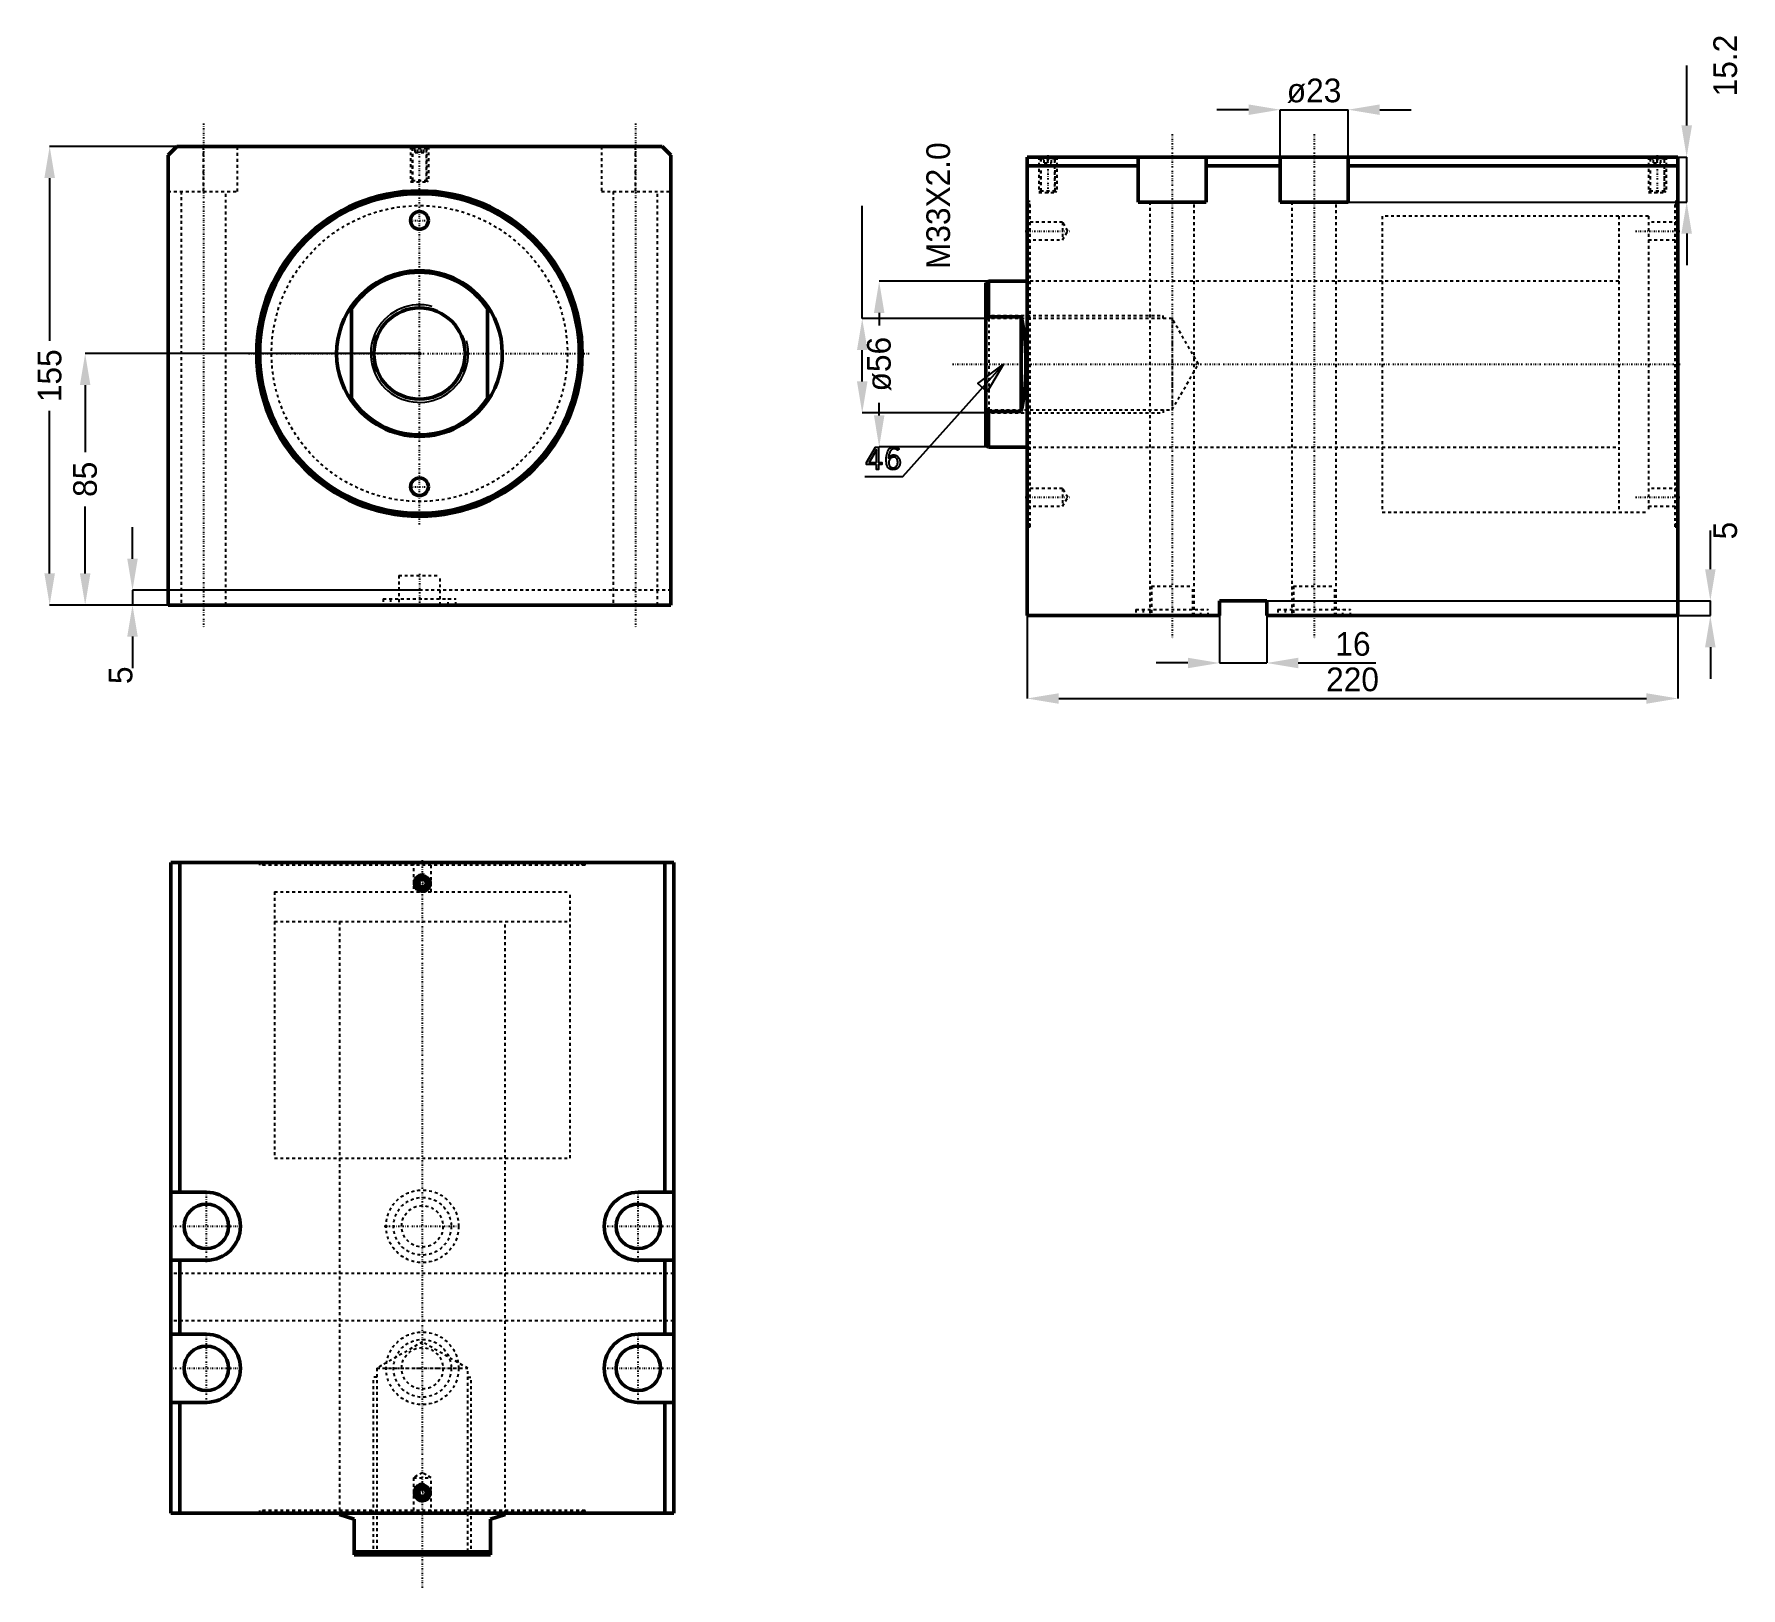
# Model space of a CAD drawing. Header units: millimetres. Extents: x -130 to 447, y -417 to 108.
import ezdxf

# ---------------------------------------------------------------- set-up
doc = ezdxf.new("R2010")
doc.units = ezdxf.units.MM
doc.linetypes.add('Center', pattern=[1.5, 0.45, -0.5, 0.05, -0.5])
doc.linetypes.add('Dashed', pattern=[2, 1, -1])
for name, color, linetype, lineweight in [('2d ConnectionPoints', 7, 'Continuous', 50), ('AM_0', 7, 'Continuous', 50), ('AM_5', 3, 'Continuous', 25), ('AM_7', 7, 'Center', 25), ('AM_9', 6, 'Dashed', 25)]:
    doc.layers.add(name, color=color, linetype=linetype, lineweight=lineweight)
doc.dimstyles.new('ISO-25', dxfattribs={"dimtxt": 2.5, "dimasz": 2.5, "dimexe": 1.25, "dimexo": 0.625, "dimtad": 1, "dimtxsty": 'Standard', "dimcen": 2.5, "dimadec": 0, "dimazin": 0, "dimtfac": 1, "dimtmove": 0, "dimatfit": 3, "dimfxl": 0, "dimarcsym": 0})

# ---------------------------------------------------------------- blocks, each defined once
blk = doc.blocks.new('1_JECX_MF_INLA_100_80_0_rod__0_in_JECX_MF_160_INLA_100_80_0__0')
at = {"layer": 'AM_0'}
for p, q in [((-23, -15.97), (-23, 15.97)), ((23, 15.97), (23, -15.97))]:
    blk.add_line(p, q, dxfattribs=at)
for points in [[(-23, 15.97), (-24.3, 13.9), (-25.42, 11.73), (-26.35, 9.47), (-27.07, 7.14), (-27.59, 4.75), (-27.9, 2.33), (-28, -0.11), (-27.88, -2.55), (-27.56, -4.97), (-27.02, -7.35), (-26.27, -9.68), (-25.33, -11.93), (-24.19, -14.1), (-23, -15.97)], [(23, -15.97), (24.3, -13.9), (25.42, -11.73), (26.35, -9.47), (27.07, -7.14), (27.59, -4.75), (27.9, -2.33), (28, 0.11), (27.88, 2.55), (27.56, 4.97), (27.02, 7.35), (26.27, 9.68), (25.33, 11.93), (24.19, 14.1), (23, 15.97)]]:
    blk.add_lwpolyline(points, dxfattribs=at)
blk.add_circle((0, 0), 15.42, dxfattribs=at)
for radius, start, end in [(28, 34.77194, 145.22806), (27.5, 33.2419, 146.7581), (27.5, 213.2419, 326.7581), (28, 214.77194, 325.22806)]:
    blk.add_arc((0, 0), radius, start, end, dxfattribs=at)
at = {"layer": 'AM_5'}
blk.add_arc((0, 0), 16.5, 75, 15, dxfattribs=at)
blk = doc.blocks.new('2_JECX_MF_EXLA_100_80_0_body__0_in_JECX_MF_160_INLA_100_80_0__0')
at = {"layer": 'AM_0'}
for p, q in [((-82, 70), (-85, 67)), ((82, 70), (-82, 70)), ((85, 67), (82, 70)), ((-85, 67), (-85, -85)), ((85, -85), (85, 67)), ((-85, -85), (85, -85))]:
    blk.add_line(p, q, dxfattribs=at)
for centre, radius in [((0, 0), 55), ((0, 0), 54), ((0, 45), 3), ((0, -45), 3)]:
    blk.add_circle(centre, radius, dxfattribs=at)
at = {"layer": 'AM_5', "linetype": 'Dashed'}
for p, q in [((-3, 70), (-3, 58)), ((3, 70), (3, 58))]:
    blk.add_line(p, q, dxfattribs=at)
at = {"layer": 'AM_7'}
for p, q in [((-73, 77.75), (-73, -92.75)), ((73, 77.75), (73, -92.75)), ((0, -57.75), (0, 70.6)), ((-3.15, 45), (3.15, 45)), ((-57.75, 0), (57.75, 0)), ((-3.15, -45), (3.15, -45)), ((0, -74.5), (0, -85.5))]:
    blk.add_line(p, q, dxfattribs=at)
at = {"layer": 'AM_9'}
for p, q in [((-73, 54.8), (-73, 70)), ((-61.5, 54.8), (-61.5, 70)), ((-3, 70), (-2.46, 69.46)), ((-2.46, 69.46), (-2.46, 58.54)), ((-2.46, 69.46), (2.46, 69.46)), ((-1.9, 70), (-2.4, 69.5)), ((-2.4, 69.5), (-2.4, 58)), ((-2.4, 69.5), (2.4, 69.5)), ((-1.44, 68), (-1.44, 70)), ((-0.72, 68), (-0.72, 70)), ((0.72, 68), (0.72, 70)), ((1.44, 68), (1.44, 70)), ((2.4, 69.5), (1.9, 70)), ((2.4, 58), (2.4, 69.5)), ((2.46, 69.46), (3, 70)), ((2.46, 58.54), (2.46, 69.46)), ((61.5, 70), (61.5, 54.8)), ((73, 54.8), (73, 70)), ((-1.44, 68), (1.44, 68)), ((-2.46, 58.54), (-3, 58)), ((-3, 58), (3, 58)), ((-2.46, 58.54), (2.46, 58.54)), ((3, 58), (2.46, 58.54)), ((-85, 54.8), (-61.5, 54.8)), ((-80.5, 54.8), (-80.5, -85)), ((-65.5, -85), (-65.5, 54.8)), ((61.5, 54.8), (85, 54.8)), ((65.5, 54.8), (65.5, -85)), ((80.5, -85), (80.5, 54.8)), ((85, -80), (-85, -80)), ((-7, -75), (7, -75)), ((-7, -75), (-7, -85)), ((7, -85), (7, -75)), ((-12.25, -82.9), (12.25, -82.9)), ((-12.25, -82.9), (-12.25, -85)), ((-9.75, -82.9), (-9.75, -85)), ((9.75, -85), (9.75, -82.9)), ((12.25, -85), (12.25, -82.9))]:
    blk.add_line(p, q, dxfattribs=at)
blk.add_circle((0, 0), 50, dxfattribs=at)
blk = doc.blocks.new('*D3')
at = {"layer": 'AM_5', "color": 0, "lineweight": -2}
for p, q in [((-82, 70), (-125, 70)), ((-125, 59.33), (-125, 4.31)), ((-125, -74.33), (-125, -19.31)), ((-85, -85), (-125, -85))]:
    blk.add_line(p, q, dxfattribs=at)
at = {"layer": 'AM_5', "color": 0}
for points in [[(-123.22, 59.33), (-126.78, 59.33), (-125, 70)], [(-126.78, -74.33), (-123.22, -74.33), (-125, -85)]]:
    blk.add_solid(points, dxfattribs=at)
at = {"layer": 'Defpoints', "color": 0}
for p in [(-82, 70), (-125, -85), (-85, -85)]:
    blk.add_point(p, dxfattribs=at)
at = {"layer": 'AM_5', "color": 0, "insert": (-125, -7.5), "char_height": 8, "attachment_point": 5, "rotation": 90}
blk.add_mtext('155', dxfattribs=at)
blk = doc.blocks.new('*D4')
at = {"layer": 'AM_5', "color": 0, "lineweight": -2}
for p, q in [((0, 0), (-113, 0)), ((-113, -10.67), (-113, -33.34)), ((-113, -74.33), (-113, -51.66)), ((-85, -85), (-113, -85))]:
    blk.add_line(p, q, dxfattribs=at)
at = {"layer": 'AM_5', "color": 0}
for points in [[(-111.22, -10.67), (-114.78, -10.67), (-113, 0)], [(-114.78, -74.33), (-111.22, -74.33), (-113, -85)]]:
    blk.add_solid(points, dxfattribs=at)
at = {"layer": 'Defpoints', "color": 0}
for p in [(0, 0), (-113, -85), (-85, -85)]:
    blk.add_point(p, dxfattribs=at)
at = {"layer": 'AM_5', "color": 0, "insert": (-113, -42.5), "char_height": 8, "attachment_point": 5, "rotation": 90}
blk.add_mtext('85', dxfattribs=at)
blk = doc.blocks.new('*D5')
at = {"layer": 'AM_5', "color": 0, "lineweight": -2}
for p, q in [((-97, -69.33), (-97, -58.67)), ((0, -80), (-97, -80)), ((-97, -80), (-97, -85)), ((-85, -85), (-97, -85)), ((-97, -95.67), (-97, -106.33))]:
    blk.add_line(p, q, dxfattribs=at)
at = {"layer": 'AM_5', "color": 0}
for points in [[(-98.78, -69.33), (-95.22, -69.33), (-97, -80)], [(-95.22, -95.67), (-98.78, -95.67), (-97, -85)]]:
    blk.add_solid(points, dxfattribs=at)
at = {"layer": 'Defpoints', "color": 0}
for p in [(0, -80), (-97, -85), (-85, -85)]:
    blk.add_point(p, dxfattribs=at)
at = {"layer": 'AM_5', "color": 0, "insert": (-101, -108.73), "char_height": 8, "attachment_point": 5, "rotation": 90}
blk.add_mtext('5', dxfattribs=at)
blk = doc.blocks.new('1_JECX_MF_INLA_100_80_0_rod__0_in_JECX_MF_160_INLA_100_80_0__4')
at = {"layer": 'AM_0'}
for p, q in [((-28, 0), (-28, -0.38)), ((28, -0.38), (28, 0)), ((-23, -2), (-28, -0.38)), ((-23, -14), (-23, -2)), ((28, -0.38), (23, -2)), ((23, -2), (23, -14)), ((-23, -13), (23, -13)), ((-23, -14), (23, -14))]:
    blk.add_line(p, q, dxfattribs=at)
at = {"layer": 'AM_5', "linetype": 'Dashed'}
for p, q in [((-16.5, -14), (-16.5, 46)), ((-15.42, 46), (-16.5, 46)), ((15.42, 46), (16.5, 46)), ((16.5, -14), (16.5, 46))]:
    blk.add_line(p, q, dxfattribs=at)
at = {"layer": 'AM_7'}
blk.add_line((0, -25.2), (0, 221.2), dxfattribs=at)
at = {"layer": 'AM_9'}
for p, q in [((-50, 210), (50, 210)), ((-50, 210), (-50, 200)), ((50, 200), (50, 210)), ((-50, 200), (50, 200)), ((-28, 200), (-28, 0)), ((28, 0), (28, 200)), ((0, 57.9), (-15.42, 49)), ((15.42, 49), (0, 57.9)), ((-15.42, 49), (15.42, 49)), ((-15.42, 49), (-15.42, -12.92)), ((15.42, -12.92), (15.42, 49)), ((-15.42, -12.92), (-16.5, -14)), ((-15.42, -12.92), (15.42, -12.92)), ((16.5, -14), (15.42, -12.92))]:
    blk.add_line(p, q, dxfattribs=at)
blk = doc.blocks.new('2_JECX_MF_EXLA_100_80_0_body__0_in_JECX_MF_160_INLA_100_80_0__4')
at = {"layer": 'AM_0'}
for p, q in [((-85, 220), (-85, 0)), ((85, 220), (-85, 220)), ((-82, 220), (-82, 108.5)), ((82, 220), (82, 108.5)), ((85, 220), (85, 0)), ((-0.72, 214.25), (-1.44, 213)), ((0.72, 214.25), (-0.72, 214.25)), ((1.44, 213), (0.72, 214.25)), ((-1.44, 213), (-0.72, 211.75)), ((-0.72, 211.75), (0.72, 211.75)), ((0.72, 211.75), (1.44, 213)), ((-73, 108.5), (-85, 108.5)), ((85, 108.5), (73, 108.5)), ((-85, 85.5), (-73, 85.5)), ((-82, 85.5), (-82, 60.5)), ((73, 85.5), (85, 85.5)), ((82, 85.5), (82, 60.5)), ((-73, 60.5), (-85, 60.5)), ((85, 60.5), (73, 60.5)), ((-85, 37.5), (-73, 37.5)), ((-82, 37.5), (-82, 0)), ((73, 37.5), (85, 37.5)), ((82, 37.5), (82, 0)), ((-0.72, 8.25), (-1.44, 7)), ((-1.44, 7), (-0.72, 5.75)), ((0.72, 8.25), (-0.72, 8.25)), ((1.44, 7), (0.72, 8.25)), ((0.72, 5.75), (1.44, 7)), ((85, 0), (-85, 0)), ((-0.72, 5.75), (0.72, 5.75))]:
    blk.add_line(p, q, dxfattribs=at)
for centre, radius in [((0, 213), 2.46), ((0, 213), 2.4), ((0, 213), 1.9), ((-73, 97), 7.5), ((73, 97), 7.5), ((-73, 49), 7.5), ((73, 49), 7.5), ((0, 7), 2.46), ((0, 7), 2.4), ((0, 7), 1.9)]:
    blk.add_circle(centre, radius, dxfattribs=at)
for centre, start, end in [((-73, 97), 270, 90), ((73, 97), 90, 270), ((-73, 49), 270, 90), ((73, 49), 90, 270)]:
    blk.add_arc(centre, 11.5, start, end, dxfattribs=at)
at = {"layer": 'AM_5'}
for centre in [(0, 213), (0, 7)]:
    blk.add_arc(centre, 3, 75, 15, dxfattribs=at)
at = {"layer": 'AM_7'}
for p, q in [((-3.15, 213), (3.15, 213)), ((-73, 84.92), (-73, 109.08)), ((73, 84.92), (73, 109.08)), ((-85.08, 97), (-60.93, 97)), ((-12.86, 97), (12.86, 97)), ((60.92, 97), (85.07, 97)), ((-73, 36.92), (-73, 61.08)), ((73, 36.92), (73, 61.08)), ((-85.08, 49), (-60.93, 49)), ((-12.86, 49), (12.86, 49)), ((60.92, 49), (85.07, 49)), ((-3.15, 7), (3.15, 7))]:
    blk.add_line(p, q, dxfattribs=at)
at = {"layer": 'AM_9'}
for p, q in [((-55, 220), (-55, 219)), ((-54, 220), (-54, 219)), ((-3, 220), (-3, 210)), ((3, 210), (3, 220)), ((54, 219), (54, 220)), ((55, 219), (55, 220)), ((55, 219), (-55, 219)), ((-50, 210), (50, 210)), ((-50, 210), (-50, 120)), ((50, 120), (50, 210)), ((-50, 120), (50, 120)), ((-28, 120), (-28, 0)), ((28, 0), (28, 120)), ((85, 81), (-85, 81)), ((85, 65), (-85, 65)), ((0, 13.73), (-3, 12)), ((-3, 12), (-3, 0)), ((-3, 12), (3, 12)), ((3, 12), (0, 13.73)), ((3, 0), (3, 12)), ((55, 1), (-55, 1)), ((-55, 1), (-55, 0)), ((-54, 1), (-54, 0)), ((54, 0), (54, 1)), ((55, 0), (55, 1))]:
    blk.add_line(p, q, dxfattribs=at)
for centre, radius in [((0, 97), 12.25), ((0, 97), 9.75), ((0, 97), 7), ((0, 49), 12.25), ((0, 49), 9.75), ((0, 49), 7)]:
    blk.add_circle(centre, radius, dxfattribs=at)
blk = doc.blocks.new('1_JECX_MF_INLA_100_80_0_rod__0_in_JECX_MF_160_INLA_100_80_0__2')
at = {"layer": 'AM_0'}
for p, q in [((-13, 28), (-14, 27.5)), ((-14, 27.5), (-14, -27.5)), ((0, 28), (-13, 28)), ((-13, 28), (-13, 15.97)), ((-13, 15.97), (-14, 15.07)), ((-2, 15.97), (-13, 15.97)), ((-2, 15.97), (-2, -15.97)), ((-14, -15.07), (-13, -15.97)), ((-13, -15.97), (-2, -15.97)), ((-13, -15.97), (-13, -28)), ((-14, -27.5), (-13, -28)), ((-13, -28), (0, -28))]:
    blk.add_line(p, q, dxfattribs=at)
blk.add_lwpolyline([(-2, -15.97), (-1.58, -13.9), (-1.21, -11.73), (-0.91, -9.47), (-0.68, -7.14), (-0.51, -4.75), (-0.41, -2.33), (-0.38, 0.11), (-0.41, 2.55), (-0.52, 4.97), (-0.69, 7.35), (-0.94, 9.68), (-1.24, 11.93), (-1.61, 14.1), (-2, 15.97)], dxfattribs=at)
at = {"layer": 'AM_5', "linetype": 'Dashed'}
for p, q in [((-14, 16.5), (46, 16.5)), ((46, 15.42), (46, 16.5)), ((-14, -16.5), (46, -16.5)), ((46, -15.42), (46, -16.5))]:
    blk.add_line(p, q, dxfattribs=at)
at = {"layer": 'AM_7'}
blk.add_line((-25.2, 0), (221.2, 0), dxfattribs=at)
at = {"layer": 'AM_9'}
for p, q in [((200, 50), (200, -50)), ((210, 50), (200, 50)), ((210, 50), (210, -50)), ((200, 28), (0, 28)), ((-12.92, 15.42), (-14, 16.5)), ((49, 15.42), (-12.92, 15.42)), ((-12.92, 15.42), (-12.92, -15.42)), ((57.9, 0), (49, 15.42)), ((49, 15.42), (49, -15.42)), ((49, -15.42), (57.9, 0)), ((-14, -16.5), (-12.92, -15.42)), ((-12.92, -15.42), (49, -15.42)), ((0, -28), (200, -28)), ((200, -50), (210, -50))]:
    blk.add_line(p, q, dxfattribs=at)
blk = doc.blocks.new('2_JECX_MF_EXLA_100_80_0_body__0_in_JECX_MF_160_INLA_100_80_0__2')
at = {"layer": 'AM_0'}
for p, q in [((0, -85), (0, 70)), ((220, 70), (0, 70)), ((37.5, 54.8), (37.5, 70)), ((60.5, 54.8), (60.5, 70)), ((85.5, 54.8), (85.5, 70)), ((108.5, 54.8), (108.5, 70)), ((220, -85), (220, 70)), ((37.5, 67), (0, 67)), ((85.5, 67), (60.5, 67)), ((220, 67), (108.5, 67)), ((37.5, 54.8), (60.5, 54.8)), ((85.5, 54.8), (108.5, 54.8)), ((81, -80), (65, -80)), ((65, -80), (65, -85)), ((81, -85), (81, -80)), ((65, -85), (0, -85)), ((220, -85), (81, -85))]:
    blk.add_line(p, q, dxfattribs=at)
at = {"layer": 'AM_5', "linetype": 'Dashed'}
for p, q in [((4, 70), (4, 58)), ((10, 70), (10, 58)), ((210, 70), (210, 58)), ((216, 70), (216, 58))]:
    blk.add_line(p, q, dxfattribs=at)
at = {"layer": 'AM_7'}
for p, q in [((49, 77.75), (49, -92.75)), ((97, 77.75), (97, -92.75)), ((7, 70.6), (7, 57.4)), ((213, 70.6), (213, 57.4)), ((-0.69, 45), (14.42, 45)), ((205.58, 45), (220.69, 45)), ((-0.69, -45), (14.42, -45)), ((205.58, -45), (220.69, -45))]:
    blk.add_line(p, q, dxfattribs=at)
at = {"layer": 'AM_9'}
for p, q in [((4, 70), (4.54, 69.46)), ((4.54, 69.46), (4.54, 58.54)), ((4.54, 69.46), (9.46, 69.46)), ((5.1, 70), (4.6, 69.5)), ((4.6, 69.5), (4.6, 58)), ((4.6, 69.5), (9.4, 69.5)), ((5.75, 68), (5.75, 70)), ((7, 68), (7, 70)), ((8.25, 68), (8.25, 70)), ((9.4, 69.5), (8.9, 70)), ((9.4, 58), (9.4, 69.5)), ((9.46, 69.46), (10, 70)), ((9.46, 58.54), (9.46, 69.46)), ((210, 70), (210.54, 69.46)), ((210.54, 69.46), (210.54, 58.54)), ((210.54, 69.46), (215.46, 69.46)), ((211.1, 70), (210.6, 69.5)), ((210.6, 69.5), (210.6, 58)), ((210.6, 69.5), (215.4, 69.5)), ((211.75, 68), (211.75, 70)), ((213, 68), (213, 70)), ((214.25, 68), (214.25, 70)), ((215.4, 69.5), (214.9, 70)), ((215.4, 58), (215.4, 69.5)), ((215.46, 69.46), (216, 70)), ((215.46, 58.54), (215.46, 69.46)), ((5.75, 68), (8.25, 68)), ((211.75, 68), (214.25, 68)), ((4.54, 58.54), (4, 58)), ((4, 58), (10, 58)), ((4.54, 58.54), (9.46, 58.54)), ((10, 58), (9.46, 58.54)), ((210.54, 58.54), (210, 58)), ((210, 58), (216, 58)), ((210.54, 58.54), (215.46, 58.54)), ((216, 58), (215.46, 58.54)), ((1, 55), (0, 55)), ((1, 54), (0, 54)), ((1, -55), (1, 55)), ((41.5, 54.8), (41.5, -85)), ((56.5, -85), (56.5, 54.8)), ((89.5, 54.8), (89.5, -85)), ((104.5, -85), (104.5, 54.8)), ((219, -55), (219, 55)), ((220, 55), (219, 55)), ((220, 54), (219, 54)), ((12, 48), (0, 48)), ((13.73, 45), (12, 48)), ((12, 48), (12, 42)), ((210, 50), (120, 50)), ((120, 50), (120, -50)), ((210, 50), (210, -50)), ((220, 48), (210, 48)), ((0, 42), (12, 42)), ((12, 42), (13.73, 45)), ((210, 42), (220, 42)), ((120, 28), (0, 28)), ((0, -28), (120, -28)), ((12, -42), (0, -42)), ((13.73, -45), (12, -42)), ((12, -42), (12, -48)), ((12, -48), (13.73, -45)), ((220, -42), (210, -42)), ((0, -48), (12, -48)), ((120, -50), (210, -50)), ((210, -48), (220, -48)), ((0, -54), (1, -54)), ((0, -55), (1, -55)), ((219, -54), (220, -54)), ((219, -55), (220, -55)), ((42, -75), (56, -75)), ((42, -75), (42, -85)), ((56, -85), (56, -75)), ((90, -75), (104, -75)), ((90, -75), (90, -85)), ((104, -85), (104, -75)), ((36.75, -82.9), (61.25, -82.9)), ((36.75, -82.9), (36.75, -85)), ((39.25, -82.9), (39.25, -85)), ((58.75, -85), (58.75, -82.9)), ((61.25, -85), (61.25, -82.9)), ((84.75, -82.9), (109.25, -82.9)), ((84.75, -82.9), (84.75, -85)), ((87.25, -82.9), (87.25, -85)), ((106.75, -85), (106.75, -82.9)), ((109.25, -85), (109.25, -82.9))]:
    blk.add_line(p, q, dxfattribs=at)
blk = doc.blocks.new('*D19')
at = {"layer": 'AM_5', "color": 0, "lineweight": -2}
for p, q in [((280.22, 82.42), (269.55, 82.42)), ((290.88, 66.42), (290.88, 82.42)), ((290.88, 82.42), (313.88, 82.42)), ((313.88, 66.42), (313.88, 82.42)), ((324.55, 82.42), (335.22, 82.42))]:
    blk.add_line(p, q, dxfattribs=at)
at = {"layer": 'AM_5', "color": 0}
for points in [[(280.22, 84.19), (280.22, 80.64), (290.88, 82.42)], [(324.55, 84.19), (324.55, 80.64), (313.88, 82.42)]]:
    blk.add_solid(points, dxfattribs=at)
at = {"layer": 'Defpoints', "color": 0}
for p in [(313.88, 82.42), (290.88, 66.42), (313.88, 66.42)]:
    blk.add_point(p, dxfattribs=at)
at = {"layer": 'AM_5', "color": 0, "insert": (302.38, 88.82), "char_height": 8, "attachment_point": 5}
blk.add_mtext('ø23', dxfattribs=at)
blk = doc.blocks.new('*D20')
at = {"layer": 'AM_5', "color": 0, "lineweight": -2}
for p, q in [((428.32, 77.08), (428.32, 97.35)), ((313.88, 66.42), (428.32, 66.42)), ((428.32, 51.22), (428.32, 66.42)), ((313.88, 51.22), (428.32, 51.22)), ((428.32, 40.55), (428.32, 29.88))]:
    blk.add_line(p, q, dxfattribs=at)
at = {"layer": 'AM_5', "color": 0}
for points in [[(426.54, 77.08), (430.1, 77.08), (428.32, 66.42)], [(426.54, 40.55), (430.1, 40.55), (428.32, 51.22)]]:
    blk.add_solid(points, dxfattribs=at)
at = {"layer": 'Defpoints', "color": 0}
for p in [(313.88, 66.42), (428.32, 66.42), (313.88, 51.22)]:
    blk.add_point(p, dxfattribs=at)
at = {"layer": 'AM_5', "color": 0, "insert": (441.38, 97.35), "char_height": 8, "attachment_point": 5, "rotation": 90}
blk.add_mtext('15.2', dxfattribs=at)
blk = doc.blocks.new('*D21')
at = {"layer": 'AM_5', "color": 0, "lineweight": -2}
for p, q in [((205.38, -88.58), (205.38, -116.58)), ((425.38, -88.58), (425.38, -116.58)), ((216.05, -116.58), (414.72, -116.58))]:
    blk.add_line(p, q, dxfattribs=at)
at = {"layer": 'AM_5', "color": 0}
for points in [[(216.05, -114.81), (216.05, -118.36), (205.38, -116.58)], [(414.72, -114.81), (414.72, -118.36), (425.38, -116.58)]]:
    blk.add_solid(points, dxfattribs=at)
at = {"layer": 'Defpoints', "color": 0}
for p in [(205.38, -88.58), (425.38, -88.58), (425.38, -116.58)]:
    blk.add_point(p, dxfattribs=at)
at = {"layer": 'AM_5', "color": 0, "insert": (315.38, -110.18), "char_height": 8, "attachment_point": 5}
blk.add_mtext('220', dxfattribs=at)
blk = doc.blocks.new('*D22')
at = {"layer": 'AM_5', "color": 0, "lineweight": -2}
for p, q in [((192.38, 24.42), (155.38, 24.42)), ((155.38, 13.75), (155.38, 9.48)), ((155.38, -20.92), (155.38, -16.65)), ((192.38, -31.58), (155.38, -31.58))]:
    blk.add_line(p, q, dxfattribs=at)
at = {"layer": 'AM_5', "color": 0}
for points in [[(153.61, 13.75), (157.16, 13.75), (155.38, 24.42)], [(153.61, -20.92), (157.16, -20.92), (155.38, -31.58)]]:
    blk.add_solid(points, dxfattribs=at)
at = {"layer": 'Defpoints', "color": 0}
for p in [(155.38, 24.42), (192.38, 24.42), (192.38, -31.58)]:
    blk.add_point(p, dxfattribs=at)
at = {"layer": 'AM_5', "color": 0, "insert": (155.38, -3.58), "char_height": 8, "attachment_point": 5, "rotation": 90}
blk.add_mtext('ø56', dxfattribs=at)
blk = doc.blocks.new('*D23')
at = {"layer": 'AM_5', "color": 0, "lineweight": -2}
for p, q in [((270.38, -83.58), (270.38, -104.58)), ((286.38, -88.58), (286.38, -104.58)), ((259.72, -104.58), (249.05, -104.58)), ((270.38, -104.58), (286.38, -104.58)), ((297.05, -104.58), (323.26, -104.58))]:
    blk.add_line(p, q, dxfattribs=at)
at = {"layer": 'AM_5', "color": 0}
for points in [[(259.72, -102.81), (259.72, -106.36), (270.38, -104.58)], [(297.05, -102.81), (297.05, -106.36), (286.38, -104.58)]]:
    blk.add_solid(points, dxfattribs=at)
at = {"layer": 'Defpoints', "color": 0}
for p in [(270.38, -83.58), (286.38, -88.58), (286.38, -104.58)]:
    blk.add_point(p, dxfattribs=at)
at = {"layer": 'AM_5', "color": 0, "insert": (315.53, -98.18), "char_height": 8, "attachment_point": 5}
blk.add_mtext('16', dxfattribs=at)
blk = doc.blocks.new('*D24')
at = {"layer": 'AM_5', "color": 0, "lineweight": -2}
for p, q in [((436.32, -72.92), (436.32, -59.85)), ((270.38, -83.58), (436.32, -83.58)), ((436.32, -88.58), (436.32, -83.58)), ((286.38, -88.58), (436.32, -88.58)), ((436.32, -99.25), (436.32, -109.92))]:
    blk.add_line(p, q, dxfattribs=at)
at = {"layer": 'AM_5', "color": 0}
for points in [[(434.54, -72.92), (438.1, -72.92), (436.32, -83.58)], [(434.54, -99.25), (438.1, -99.25), (436.32, -88.58)]]:
    blk.add_solid(points, dxfattribs=at)
at = {"layer": 'Defpoints', "color": 0}
for p in [(270.38, -83.58), (286.38, -88.58), (436.32, -88.58)]:
    blk.add_point(p, dxfattribs=at)
at = {"layer": 'AM_5', "color": 0, "insert": (441.38, -59.85), "char_height": 8, "attachment_point": 5, "rotation": 90}
blk.add_mtext('5', dxfattribs=at)
blk = doc.blocks.new('*D25')
at = {"layer": 'AM_5', "color": 0, "lineweight": -2}
for p, q in [((149.65, 11.83), (149.65, 49.97)), ((192.47, 11.83), (149.65, 11.83)), ((149.65, -9.42), (149.65, 1.17)), ((191.38, -20.08), (149.65, -20.08))]:
    blk.add_line(p, q, dxfattribs=at)
at = {"layer": 'AM_5', "color": 0}
for points in [[(147.87, 1.17), (151.43, 1.17), (149.65, 11.83)], [(147.87, -9.42), (151.43, -9.42), (149.65, -20.08)]]:
    blk.add_solid(points, dxfattribs=at)
at = {"layer": 'Defpoints', "color": 0}
for p in [(192.47, 11.83), (149.65, -20.08), (191.38, -20.08)]:
    blk.add_point(p, dxfattribs=at)
at = {"layer": 'AM_5', "color": 0, "insert": (175.38, 49.97), "char_height": 8, "attachment_point": 5, "rotation": 90}
blk.add_mtext('M33X2.0', dxfattribs=at)

msp = doc.modelspace()

# ---------------------------------------------------------------- linework, layer by layer
at = {"layer": '2d ConnectionPoints'}
for p in [(0, 0), (205.384, -3.584), (0.967, -391.961)]:
    msp.add_point(p, dxfattribs=at)
at = {"layer": 'AM_5'}
for p, q in [((163.384, -41.584), (197.384, -3.584)), ((150.584, -41.584), (163.384, -41.584))]:
    msp.add_line(p, q, dxfattribs=at)
for points in [[(197.384, -3.584), (191.861, -12.955), (188.682, -10.11), (197.384, -3.584)], [(154.463, -37.52), (151.094, -37.52), (151.094, -36.844), (154.162, -31.644), (155.191, -31.644), (155.191, -36.818), (156.314, -36.818), (156.314, -37.52), (155.191, -37.52), (155.191, -39.184), (154.463, -39.184), (154.463, -37.52)], [(154.474, -36.818), (154.474, -32.517), (151.988, -36.818), (154.474, -36.818)], [(160.13, -39.246), (160.13, -39.246), (159.778, -39.23), (159.309, -39.144), (159.309, -39.144), (158.912, -38.985), (158.687, -38.838), (158.687, -38.838), (158.491, -38.663), (158.244, -38.355), (158.244, -38.355), (158.056, -37.995), (157.962, -37.725), (157.962, -37.725), (157.889, -37.431), (157.81, -36.947), (157.81, -36.947), (157.767, -36.41), (157.759, -36.022), (157.759, -36.022), (157.784, -35.226), (157.915, -34.166), (157.915, -34.166), (158.16, -33.266), (158.385, -32.756), (158.385, -32.756), (158.665, -32.33), (159.192, -31.867), (159.192, -31.867), (159.849, -31.618), (160.359, -31.571), (160.359, -31.571), (160.604, -31.578), (160.94, -31.616), (160.94, -31.616), (161.237, -31.687), (161.414, -31.753), (161.414, -31.753), (161.579, -31.83), (161.808, -31.965), (161.808, -31.965), (162.018, -32.12), (162.148, -32.236), (161.576, -32.704), (161.576, -32.704), (161.501, -32.619), (161.37, -32.503), (161.37, -32.503), (161.213, -32.405), (161.095, -32.348), (161.095, -32.348), (160.966, -32.3), (160.756, -32.249), (160.756, -32.249), (160.525, -32.221), (160.359, -32.216), (160.359, -32.216), (160.096, -32.236), (159.747, -32.343), (159.747, -32.343), (159.452, -32.542), (159.285, -32.725), (159.285, -32.725), (159.14, -32.936), (158.958, -33.277), (158.958, -33.277), (158.82, -33.649), (158.752, -33.913), (158.752, -33.913), (158.697, -34.19), (158.629, -34.626), (158.629, -34.626), (158.576, -35.087), (158.549, -35.408), (158.549, -35.408), (158.665, -35.185), (158.862, -34.892), (158.862, -34.892), (159.085, -34.65), (159.249, -34.517), (159.249, -34.517), (159.424, -34.407), (159.707, -34.288), (159.707, -34.288), (160.015, -34.224), (160.234, -34.212), (160.234, -34.212), (160.492, -34.227), (160.855, -34.303), (160.855, -34.303), (161.191, -34.444), (161.399, -34.574), (161.399, -34.574), (161.591, -34.728), (161.845, -34.994), (161.845, -34.994), (162.058, -35.303), (162.176, -35.533), (162.176, -35.533), (162.274, -35.776), (162.381, -36.152), (162.381, -36.152), (162.438, -36.543), (162.449, -36.812), (162.449, -36.812), (162.437, -37.093), (162.374, -37.489), (162.374, -37.489), (162.258, -37.856), (162.15, -38.084), (162.15, -38.084), (162.021, -38.295), (161.793, -38.575), (161.793, -38.575), (161.524, -38.81), (161.321, -38.942), (161.321, -38.942), (161.103, -39.051), (160.758, -39.17), (160.758, -39.17), (160.389, -39.234), (160.13, -39.246)], [(160.14, -38.591), (160.14, -38.591), (160.328, -38.582), (160.587, -38.534), (160.587, -38.534), (160.819, -38.444), (160.959, -38.362), (160.959, -38.362), (161.087, -38.263), (161.254, -38.088), (161.254, -38.088), (161.391, -37.881), (161.466, -37.725), (161.466, -37.725), (161.528, -37.557), (161.595, -37.285), (161.595, -37.285), (161.631, -36.99), (161.638, -36.781), (161.638, -36.781), (161.632, -36.585), (161.598, -36.307), (161.598, -36.307), (161.535, -36.046), (161.477, -35.882), (161.477, -35.882), (161.406, -35.728), (161.275, -35.523), (161.275, -35.523), (161.116, -35.347), (160.993, -35.247), (160.993, -35.247), (160.858, -35.163), (160.634, -35.072), (160.634, -35.072), (160.384, -35.022), (160.203, -35.013), (160.203, -35.013), (160.014, -35.023), (159.751, -35.076), (159.751, -35.076), (159.511, -35.173), (159.363, -35.263), (159.363, -35.263), (159.227, -35.37), (159.048, -35.557), (159.048, -35.557), (158.898, -35.777), (158.814, -35.941), (158.814, -35.941), (158.745, -36.117), (158.67, -36.397), (158.67, -36.397), (158.63, -36.696), (158.622, -36.906), (158.622, -36.906), (158.629, -37.097), (158.666, -37.368), (158.666, -37.368), (158.735, -37.62), (158.799, -37.777), (158.799, -37.777), (158.876, -37.923), (159.017, -38.118), (159.017, -38.118), (159.187, -38.282), (159.316, -38.375), (159.316, -38.375), (159.458, -38.453), (159.693, -38.537), (159.693, -38.537), (159.953, -38.582), (160.14, -38.591)]]:
    msp.add_lwpolyline(points, dxfattribs=at)

# ---------------------------------------------------------------- block references
for name, p in [('2_JECX_MF_EXLA_100_80_0_body__0_in_JECX_MF_160_INLA_100_80_0__0', (0, 0)), ('2_JECX_MF_EXLA_100_80_0_body__0_in_JECX_MF_160_INLA_100_80_0__2', (205.384, -3.584)), ('1_JECX_MF_INLA_100_80_0_rod__0_in_JECX_MF_160_INLA_100_80_0__2', (205.384, -3.584)), ('1_JECX_MF_INLA_100_80_0_rod__0_in_JECX_MF_160_INLA_100_80_0__0', (0, 0)), ('2_JECX_MF_EXLA_100_80_0_body__0_in_JECX_MF_160_INLA_100_80_0__4', (0.967, -391.961)), ('1_JECX_MF_INLA_100_80_0_rod__0_in_JECX_MF_160_INLA_100_80_0__4', (0.967, -391.961))]:
    msp.add_blockref(name, p)

# ---------------------------------------------------------------- dimensions: what is measured, and where the dimension line sits
for base, p1, p2, text, picture, middle in [((428.317, 66.416), (313.884, 51.216), (313.884, 66.416), '15.2', '*D20', (441.384, 97.35)), ((-125, -85), (-82, 70), (-85, -85), '155', '*D3', (-125, -7.5)), ((149.651, -20.084), (192.467, 11.834), (191.384, -20.084), 'M33X2.0', '*D25', (175.384, 49.967)), ((155.384, 24.416), (192.384, -31.584), (192.384, 24.416), 'ø56', '*D22', (155.384, -3.584)), ((-113, -85), (0, 0), (-85, -85), '85', '*D4', (-113, -42.5)), ((436.317, -88.584), (270.384, -83.584), (286.384, -88.584), '5', '*D24', (441.384, -59.85)), ((-97, -85), (0, -80), (-85, -85), '5', '*D5', (-101, -108.733))]:
    dim = msp.add_linear_dim(base=base, p1=p1, p2=p2, angle=90, text=text, dimstyle='ISO-25', override={"dimtxt": 8, "dimasz": 10.666667, "dimexe": 0, "dimexo": 0, "dimgap": 2.4}, dxfattribs=at)
    dim.commit()
    dim.dimension.update_dxf_attribs({"geometry": picture, "text_midpoint": middle, "dimtype": 160, "text_rotation": 90})
for base, p1, p2, text, picture, middle in [((313.884, 82.416), (290.884, 66.416), (313.884, 66.416), 'ø23', '*D19', (302.384, 82.416)), ((286.384, -104.584), (270.384, -83.584), (286.384, -88.584), '16', '*D23', (315.53, -104.584)), ((425.384, -116.584), (205.384, -88.584), (425.384, -88.584), '220', '*D21', (315.384, -116.584))]:
    dim = msp.add_linear_dim(base=base, p1=p1, p2=p2, text=text, dimstyle='ISO-25', override={"dimtxt": 8, "dimasz": 10.666667, "dimexe": 0, "dimexo": 0, "dimgap": 2.4}, dxfattribs=at)
    dim.commit()
    dim.dimension.update_dxf_attribs({"geometry": picture, "text_midpoint": middle, "dimtype": 160})

doc.saveas('drawing.dxf')
